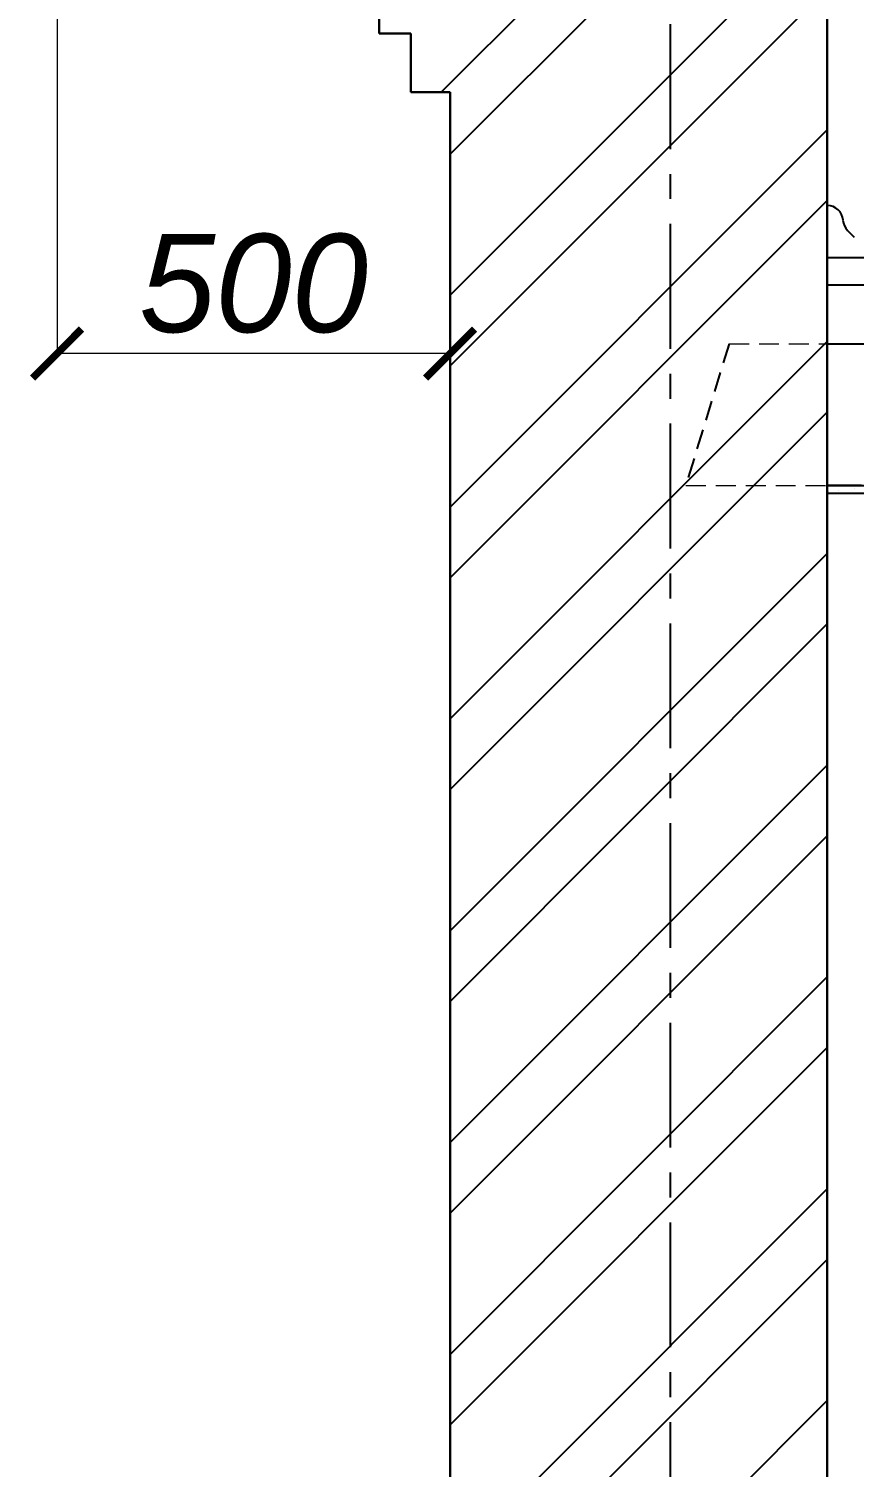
# Model space of a CAD drawing. Header units: millimetres. Extents: x 84778 to 227326, y -44398 to 146312.
# Drawn here: x 181420 to 183520, y -5079 to -1420 of the extents above; entities that cross this region are included whole.
import ezdxf

# ---------------------------------------------------------------- set-up
doc = ezdxf.new("R2010")
doc.units = ezdxf.units.MM
doc.header["$LTSCALE"] = 10
for name, pattern in [('ACAD_ISO03W100', [30, 12, -18]), ('CENTER', [50.8, 31.75, -6.35, 6.35, -6.35]), ('DASHED', [19.05, 12.7, -6.35])]:
    doc.linetypes.add(name, pattern=pattern)
doc.layers.add('Осевая', color=7, linetype='CENTER')
doc.layers.add('Размерная', color=7, linetype='Continuous')
for name, color, linetype, lineweight in [('Основная', 7, 'Continuous', 30), ('основной', 7, 'Continuous', 30), ('пунктирная', 7, 'ACAD_ISO03W100', 20), ('Тонкая', 7, 'Continuous', 25)]:
    doc.layers.add(name, color=color, linetype=linetype, lineweight=lineweight)
doc.styles.add('STIL 888', font='ARIALI.TTF')

# ---------------------------------------------------------------- blocks, each defined once
blk = doc.blocks.new('_ArchTick')
at = {"color": 0, "linetype": 'ByBlock', "const_width": 0.15}
blk.add_lwpolyline([(-0.5, -0.5), (0.5, 0.5)], dxfattribs=at)

msp = doc.modelspace()

# ---------------------------------------------------------------- linework, layer by layer
at = {"layer": 'Осевая'}
msp.add_line((183051.6, 3163.7), (183051.6, -15039.6), dxfattribs=at)
at = {"layer": 'Основная', "ltscale": 50}
for p, q in [((182311.6, -1431.4), (182391.6, -1431.4)), ((182391.6, -1581.4), (182491.6, -1581.4))]:
    msp.add_line(p, q, dxfattribs=at)
at = {"layer": 'основной', "ltscale": 50}
for p, q in [((183451.6, -2201.4), (183451.6, -761.7)), ((182491.6, -9401.4), (182491.6, -1581.4)), ((183451.6, -9401.4), (183451.6, -2201.4))]:
    msp.add_line(p, q, dxfattribs=at)
at = {"layer": 'основной'}
for p, q in [((182311.6, -1281.4), (182311.6, -1431.4)), ((182391.6, -1431.4), (182391.6, -1581.4))]:
    msp.add_line(p, q, dxfattribs=at)
at = {"layer": 'пунктирная', "linetype": 'DASHED', "ltscale": 0.4}
for p, q in [((183201.6, -2221.4), (183451.6, -2221.4)), ((183091.6, -2581.4), (183451.6, -2581.4))]:
    msp.add_line(p, q, dxfattribs=at)
at = {"layer": 'Размерная', "linetype": 'ByBlock', "lineweight": 0, "ltscale": 1000}
for p, q in [((181491.6, -1137.5), (181491.6, -2247.2)), ((182491.6, -1582), (182491.6, -2247.2)), ((182491.6, -2245.9), (181491.6, -2245.9))]:
    msp.add_line(p, q, dxfattribs=at)
at = {"layer": 'Тонкая', "ltscale": 1000}
for p, q in [((182469.2, -1581.4), (183280.9, -769.7)), ((182491.6, -1738.6), (183451.6, -778.6)), ((182491.6, -2097.8), (183451.6, -1137.8)), ((182491.6, -2277.4), (183451.6, -1317.4)), ((182491.6, -2636.6), (183451.6, -1676.6)), ((182491.6, -2816.3), (183451.6, -1856.3)), ((182491.6, -3175.5), (183451.6, -2215.5)), ((182491.6, -3355.1), (183451.6, -2395.1)), ((182491.6, -3714.3), (183451.6, -2754.3)), ((182491.6, -3893.9), (183451.6, -2933.9)), ((182491.6, -4253.1), (183451.6, -3293.1)), ((182491.6, -4432.7), (183451.6, -3472.7)), ((182491.6, -4791.9), (183451.6, -3831.9)), ((182491.6, -4971.5), (183451.6, -4011.5)), ((182491.6, -5330.7), (183451.6, -4370.7)), ((182491.6, -5510.3), (183451.6, -4550.3)), ((182491.6, -5869.5), (183451.6, -4909.5))]:
    msp.add_line(p, q, dxfattribs=at)
at = {"layer": 'Тонкая', "lineweight": -2}
msp.add_line((183503.1, -1933), (183520.1, -1949.9), dxfattribs=at)
at = {"layer": 'Тонкая', "ltscale": 50}
for p, q in [((183451.6, -2001.4), (188491.6, -2001.4)), ((183451.6, -2001.4), (188491.6, -2001.4)), ((183451.6, -2221.4), (188491.6, -2221.4)), ((183451.6, -2581.4), (188491.6, -2581.4)), ((183451.6, -2601.4), (188491.6, -2601.4))]:
    msp.add_line(p, q, dxfattribs=at)
at = {"layer": 'Тонкая', "linetype": 'Continuous', "ltscale": 1000}
for p, q in [((183451.6, -2071.4), (188491.6, -2071.4)), ((183451.6, -2221.4), (183538.4, -2221.4)), ((183538.4, -2581.4), (183451.6, -2581.4)), ((183455.7, -2597.7), (183455.7, -2597.7)), ((183481.2, -2594.4), (183481.2, -2594.4)), ((183519.6, -2589.3), (183519.6, -2589.3))]:
    msp.add_line(p, q, dxfattribs=at)
at = {"layer": 'Тонкая', "linetype": 'DASHED', "ltscale": 0.4}
msp.add_line((183201.6, -2221.4), (183091.6, -2581.4), dxfattribs=at)
at = {"layer": 'Тонкая', "lineweight": -2}
for centre, start, end in [((183451.6, -1909.4), 3.3732, 90), ((183531.4, -1904.7), 183.3732, 225)]:
    msp.add_arc(centre, 40, start, end, dxfattribs=at)

# ---------------------------------------------------------------- block references
at = {"layer": 'Размерная', "linetype": 'ByBlock', "lineweight": 0, "ltscale": 1000, "xscale": 125, "yscale": 125, "zscale": 125, "rotation": 180}
msp.add_blockref('_ArchTick', (181491.6, -2245.9), dxfattribs=at)
at = {"layer": 'Размерная', "linetype": 'ByBlock', "lineweight": 0, "ltscale": 1000, "xscale": 125, "yscale": 125, "zscale": 125}
msp.add_blockref('_ArchTick', (182491.6, -2245.9), dxfattribs=at)

# ---------------------------------------------------------------- texts
at = {"layer": 'Размерная', "linetype": 'ByBlock', "lineweight": 0, "ltscale": 1000, "insert": (181991.6, -2068.3), "char_height": 250, "attachment_point": 5, "style": 'STIL 888'}
msp.add_mtext('500', dxfattribs=at)

doc.saveas('drawing.dxf')
